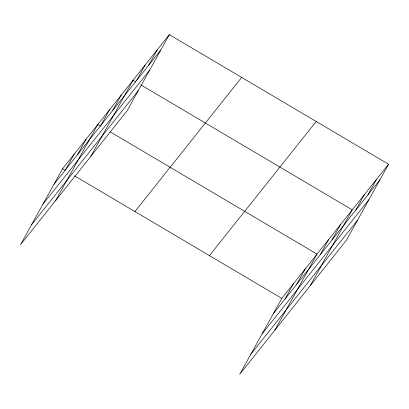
<?xml version="1.0" encoding="UTF-8"?>
<svg xmlns="http://www.w3.org/2000/svg" width="409" height="409" viewBox="0 0 409 409"><rect width="100%" height="100%" fill="white"/><g stroke="black" fill="none" stroke-linecap="round" stroke-linejoin="round"><path stroke-width="0.61" d="M169.321 34.647L62.562 168.789L20.45 244.761L127.209 110.619L169.321 34.647L388.55 164.239L346.438 240.211L239.679 374.353L281.791 298.381L388.55 164.239M65.762 169.449L74.305 154.035M77.505 154.694L86.048 139.275M55.68 200.497L97.792 124.52L100.532 126.141M100.992 125.18L109.535 109.765M112.736 110.425L121.279 95.011M90.91 156.228L133.022 80.256L135.762 81.877M136.575 80.466L145.123 65.051M148.677 65.266L157.22 49.847M284.991 299.04L293.534 283.626M296.735 284.286L305.278 268.866M274.909 330.089L317.021 254.112L110.399 131.974M320.221 254.771L328.764 239.357M331.965 240.017L340.508 224.602M310.14 285.819L352.251 209.848L140.696 84.791M355.804 210.057L364.353 194.643M367.906 194.858L376.449 179.439M54.019 184.203L160.778 50.062M42.94 204.188L149.699 70.046M31.529 224.776L138.283 90.634M134.909 211.555L241.668 77.413M209.449 255.615L316.203 121.473M273.248 313.795L380.007 179.653M262.169 333.78L368.928 199.638M250.758 354.368L357.512 220.226M62.562 168.789L65.302 170.41M74.622 175.916L281.791 298.381"/></g></svg>
